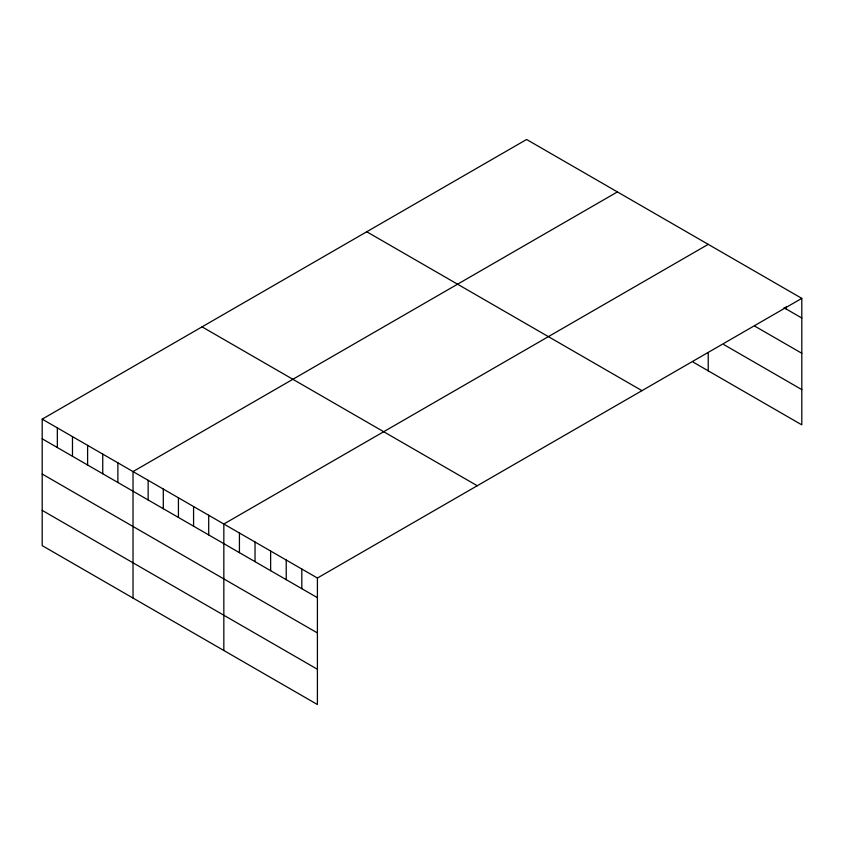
<?xml version="1.0" encoding="UTF-8"?>
<svg xmlns="http://www.w3.org/2000/svg" width="844" height="844" viewBox="0 0 844 844"><rect width="100%" height="100%" fill="white"/><g stroke="black" fill="none" stroke-linecap="round" stroke-linejoin="round"><path stroke-width="1.27" d="M42.2 419.141L317.407 578.034L317.407 704.518L42.2 545.625L42.2 419.141L526.593 139.482L801.8 298.375L801.8 424.859L693.093 362.097M617.407 191.915L133.025 471.574L133.025 598.069M708.232 244.349L223.839 524.008L223.839 650.502M317.407 578.034L801.8 298.375M783.981 307.733L801.8 318.019M755.011 326.269L801.8 353.277M723.825 344.584L801.8 389.601M366.739 231.762L641.957 390.656M202.043 326.85L477.261 485.743M42.2 438.796L317.407 597.679M42.2 474.043L317.407 632.937M42.2 510.377L317.407 669.26M786.207 306.404L786.207 309.02M708.232 353.214L708.232 370.843M301.814 569.025L301.814 588.679M286.221 560.026L286.221 579.67M270.629 551.016L270.629 570.671M255.036 542.017L255.036 561.671M239.432 533.007L239.432 552.662M208.7 515.262L208.7 534.917M193.571 506.527L193.571 526.181M178.432 497.791L178.432 517.446M163.293 489.045L163.293 508.7M148.154 480.31L148.154 499.964M117.886 462.828L117.886 482.483M102.746 454.093L102.746 473.748M87.607 445.358L87.607 465.012M72.478 436.612L72.478 456.266M57.339 427.876L57.339 447.531"/></g></svg>
